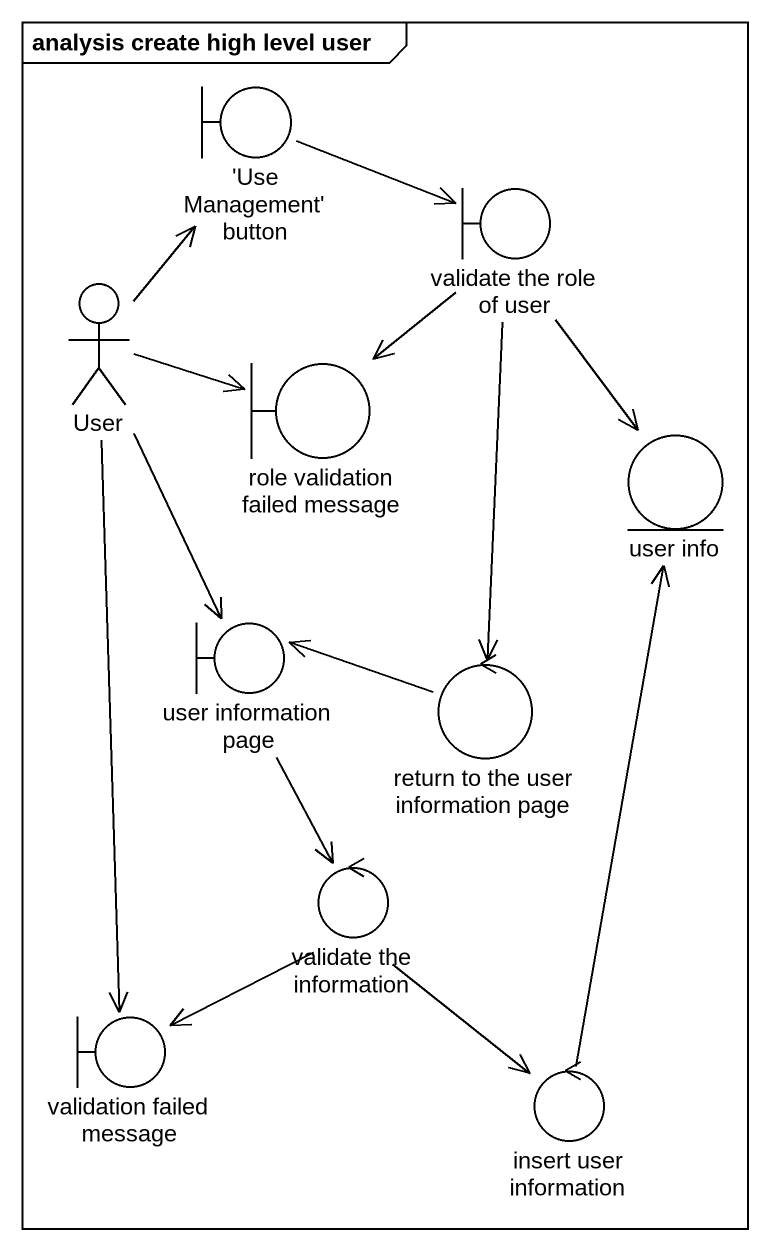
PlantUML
@startuml
mainframe analysis create high level user
boundary "'Use Management' button" as Use_Management_button
boundary "validate the role of user" as validate_the_role_of_user
actor User
boundary "role validation failed message" as role_validation_failed
entity "user info" as user_info
boundary "user information page" as user_information_page
control "return to the user information page" as return_to_the_user
control "validate the information" as validate_the_information
boundary "validation failed message" as validation_failed_message
control "insert user information" as insert_user_information
Use_Management_button -right-> validate_the_role_of_user
validate_the_role_of_user --> role_validation_failed
validate_the_role_of_user --> user_info
validate_the_role_of_user --> return_to_the_user
User -up-> Use_Management_button
User -right-> role_validation_failed
User --> user_information_page
User --> validation_failed_message
user_information_page --> validate_the_information
return_to_the_user -left-> user_information_page
validate_the_information --> validation_failed_message
validate_the_information --> insert_user_information
insert_user_information -up-> user_info
@enduml
